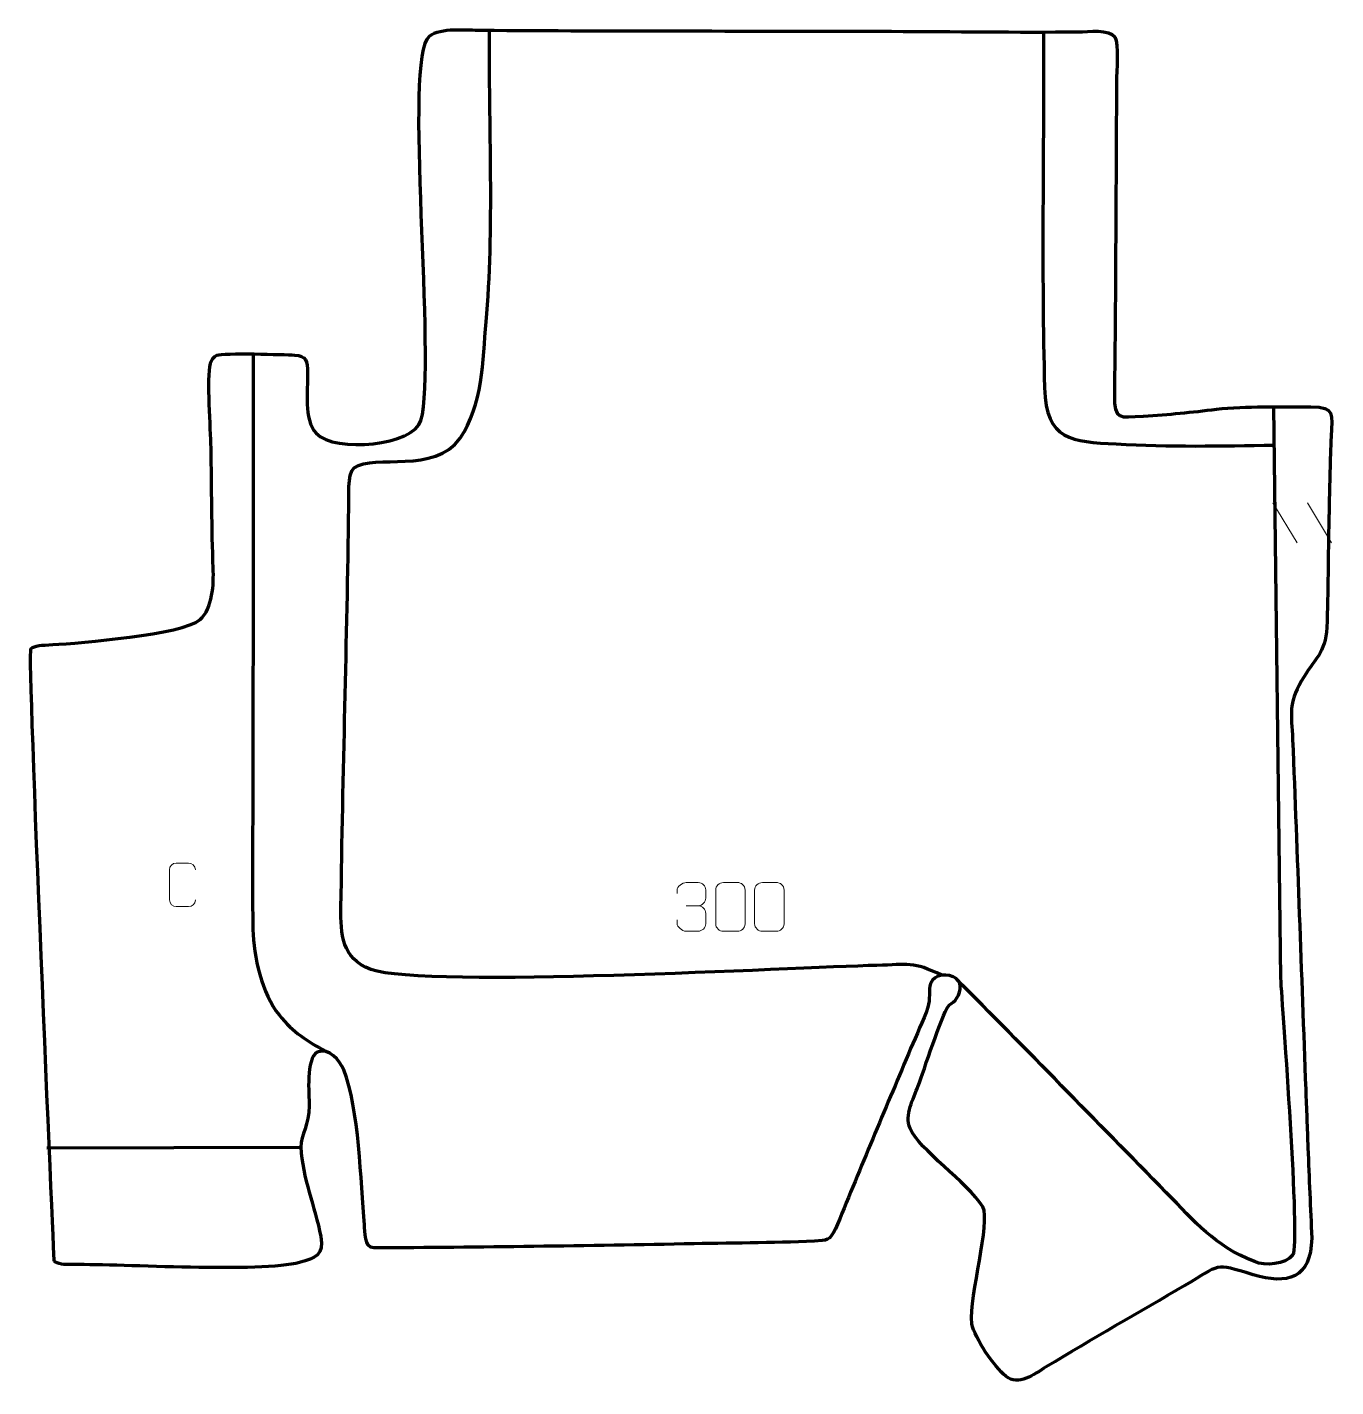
# Model space of a CAD drawing. Header units: millimetres. Extents: x -996 to -325, y 333 to 1031.
import ezdxf

# ---------------------------------------------------------------- set-up
doc = ezdxf.new("R2010")
doc.units = ezdxf.units.MM
doc.header["$MEASUREMENT"] = 0
doc.layers.add('layer 1', color=7, linetype='Continuous', plot=False)
doc.layers.add('layer 2', color=7, linetype='Continuous')
doc.layers.add('layer 3', color=7, linetype='Continuous')

msp = doc.modelspace()

# ---------------------------------------------------------------- linework, layer by layer
at = {"layer": 'layer 1', "color": 250, "lineweight": 9}
for points in [[(-356.7905, 787.0333), (-356.7905, 787.0333), (-344.4262, 766.489), (-344.4262, 766.489)], [(-339.0606, 787.0333), (-339.0606, 787.0333), (-326.6963, 766.489), (-326.6963, 766.489)], [(-657.8565, 580.1317), (-657.8565, 580.1317), (-651.6601, 580.1317), (-651.6601, 580.1317)]]:
    msp.add_open_spline(points, degree=3, dxfattribs=at)
for points, knots in [([(-909.7709, 583.1466), (-909.8961, 581.0656), (-911.3983, 579.7404), (-913.322, 579.7307), (-913.322, 579.7307), (-915.4106, 579.731), (-917.4992, 579.731), (-919.5875, 579.7307), (-919.5875, 579.7307), (-921.3117, 579.6363), (-923.0781, 581.3242), (-923.0681, 583.131), (-923.0681, 583.131), (-923.0677, 588.2992), (-923.0677, 593.4669), (-923.0681, 598.6343), (-923.0681, 598.6343), (-923.0643, 600.5494), (-921.4998, 602.0893), (-919.5719, 602.0772), (-919.5719, 602.0772), (-917.4889, 602.0772), (-915.4054, 602.0772), (-913.322, 602.0772), (-913.322, 602.0772), (-911.5785, 602.109), (-909.7948, 600.7731), (-909.7709, 598.5897)], [0, 0, 0, 0, 0.125, 0.125, 0.125, 0.125, 0.25, 0.25, 0.25, 0.25, 0.375, 0.375, 0.375, 0.375, 0.5, 0.5, 0.5, 0.5, 0.625, 0.625, 0.625, 0.625, 0.75, 0.75, 0.75, 0.75, 1, 1, 1, 1]), ([(-662.5662, 586.3769), (-662.5662, 586.3769), (-662.5662, 588.2341), (-662.5662, 588.2341), (-662.5662, 588.2341), (-662.5805, 589.976), (-659.916, 592.0941), (-657.8569, 592.0714), (-657.8569, 592.0714), (-655.7928, 592.0714), (-653.7288, 592.0714), (-651.6651, 592.0714), (-651.6651, 592.0714), (-649.4706, 592.0802), (-647.8723, 590.2334), (-647.8279, 588.3213), (-647.8279, 588.3213), (-647.8283, 586.8862), (-647.8283, 585.4511), (-647.8279, 584.0156), (-647.8279, 584.0156), (-647.8765, 582.3621), (-649.4791, 580.1321), (-651.6774, 580.1421), (-651.6774, 580.1421), (-649.4737, 580.1309), (-647.8657, 578.3277), (-647.8117, 576.2682), (-647.8117, 576.2682), (-647.8121, 574.4835), (-647.8121, 572.6988), (-647.8117, 570.9137), (-647.8117, 570.9137), (-647.8016, 568.8523), (-649.8565, 567.0892), (-651.6774, 567.0973), (-651.6774, 567.0973), (-653.7427, 567.0976), (-655.8079, 567.0976), (-657.8735, 567.0973), (-657.8735, 567.0973), (-660.0421, 567.1088), (-662.5731, 569.509), (-662.5917, 570.9708), (-662.5917, 570.9708), (-662.5917, 570.9708), (-662.5917, 572.8794), (-662.5917, 572.8794)], [0, 0, 0, 0, 0.07692308, 0.07692308, 0.07692308, 0.07692308, 0.15384615, 0.15384615, 0.15384615, 0.15384615, 0.23076923, 0.23076923, 0.23076923, 0.23076923, 0.30769231, 0.30769231, 0.30769231, 0.30769231, 0.38461538, 0.38461538, 0.38461538, 0.38461538, 0.46153846, 0.46153846, 0.46153846, 0.46153846, 0.53846154, 0.53846154, 0.53846154, 0.53846154, 0.61538462, 0.61538462, 0.61538462, 0.61538462, 0.69230769, 0.69230769, 0.69230769, 0.69230769, 0.76923077, 0.76923077, 0.76923077, 0.76923077, 0.84615385, 0.84615385, 0.84615385, 0.84615385, 1, 1, 1, 1]), ([(-638.7823, 592.0837), (-636.4162, 592.0837), (-634.0497, 592.0837), (-631.6832, 592.0837), (-631.6832, 592.0837), (-629.7027, 592.1193), (-627.6767, 590.625), (-627.6496, 588.1829), (-627.6496, 588.1829), (-627.65, 582.4255), (-627.65, 576.6677), (-627.6496, 570.9095), (-627.6496, 570.9095), (-627.7917, 568.5819), (-629.4981, 567.0996), (-631.6832, 567.0888), (-631.6832, 567.0888), (-634.0556, 567.0892), (-636.428, 567.0892), (-638.8, 567.0888), (-638.8, 567.0888), (-640.7585, 566.9832), (-642.7649, 568.8711), (-642.7535, 570.8921), (-642.7535, 570.8921), (-642.7531, 576.6727), (-642.7531, 582.453), (-642.7535, 588.2328), (-642.7535, 588.2328), (-642.7492, 590.3748), (-640.9721, 592.0973), (-638.7823, 592.0837)], [0, 0, 0, 0, 0.11111111, 0.11111111, 0.11111111, 0.11111111, 0.22222222, 0.22222222, 0.22222222, 0.22222222, 0.33333333, 0.33333333, 0.33333333, 0.33333333, 0.44444444, 0.44444444, 0.44444444, 0.44444444, 0.55555556, 0.55555556, 0.55555556, 0.55555556, 0.66666667, 0.66666667, 0.66666667, 0.66666667, 0.77777778, 0.77777778, 0.77777778, 0.77777778, 1, 1, 1, 1]), ([(-618.7823, 592.0837), (-616.4162, 592.0837), (-614.0497, 592.0837), (-611.6832, 592.0837), (-611.6832, 592.0837), (-609.7027, 592.1193), (-607.6767, 590.625), (-607.6496, 588.1829), (-607.6496, 588.1829), (-607.65, 582.4255), (-607.65, 576.6677), (-607.6496, 570.9095), (-607.6496, 570.9095), (-607.7917, 568.5819), (-609.4981, 567.0996), (-611.6832, 567.0888), (-611.6832, 567.0888), (-614.0556, 567.0892), (-616.428, 567.0892), (-618.8, 567.0888), (-618.8, 567.0888), (-620.7585, 566.9832), (-622.7649, 568.8711), (-622.7535, 570.8921), (-622.7535, 570.8921), (-622.7531, 576.6727), (-622.7531, 582.453), (-622.7535, 588.2328), (-622.7535, 588.2328), (-622.7492, 590.3748), (-620.9721, 592.0973), (-618.7823, 592.0837)], [0, 0, 0, 0, 0.11111111, 0.11111111, 0.11111111, 0.11111111, 0.22222222, 0.22222222, 0.22222222, 0.22222222, 0.33333333, 0.33333333, 0.33333333, 0.33333333, 0.44444444, 0.44444444, 0.44444444, 0.44444444, 0.55555556, 0.55555556, 0.55555556, 0.55555556, 0.66666667, 0.66666667, 0.66666667, 0.66666667, 0.77777778, 0.77777778, 0.77777778, 0.77777778, 1, 1, 1, 1])]:
    msp.add_open_spline(points, degree=3, knots=knots, dxfattribs=at)
at = {"layer": 'layer 2', "color": 142, "lineweight": 158}
for points, knots in [([(-526.6286, 544.5082), (-541.872, 551.7402), (-543.7573, 549.9281), (-560.0391, 549.5452), (-560.0391, 549.5452), (-603.1532, 548.5314), (-790.0797, 537.6124), (-819.7738, 547.3851), (-819.7738, 547.3851), (-834.78, 553.3071), (-835.194, 565.36), (-835.035, 579.379), (-835.035, 579.379), (-834.0978, 647.7879), (-831.9436, 716.2644), (-831.0068, 784.7253), (-831.0068, 784.7253), (-830.9403, 789.6237), (-831.9723, 801.6349), (-828.2854, 804.9326), (-828.2854, 804.9326), (-817.5678, 812.2019), (-787.1838, 801.6122), (-773.9153, 820.0834), (-773.9153, 820.0834), (-762.2517, 837.0715), (-762.32, 859.8915), (-760.5236, 879.8682), (-760.5236, 879.8682), (-756.3685, 926.0708), (-759.1383, 982.3888), (-758.8497, 1029.5182)], [0, 0, 0, 0, 0.11111111, 0.11111111, 0.11111111, 0.11111111, 0.22222222, 0.22222222, 0.22222222, 0.22222222, 0.33333333, 0.33333333, 0.33333333, 0.33333333, 0.44444444, 0.44444444, 0.44444444, 0.44444444, 0.55555556, 0.55555556, 0.55555556, 0.55555556, 0.66666667, 0.66666667, 0.66666667, 0.66666667, 0.77777778, 0.77777778, 0.77777778, 0.77777778, 1, 1, 1, 1]), ([(-474.4899, 1028.2469), (-474.2988, 967.9173), (-475.6369, 906.1193), (-473.9718, 845.9571), (-473.9718, 845.9571), (-473.2199, 818.7894), (-459.9736, 818.5081), (-437.2107, 817.1837), (-437.2107, 817.1837), (-409.9398, 815.5971), (-383.4191, 816.1664), (-356.1544, 816.6461)], [0, 0, 0, 0, 0.25, 0.25, 0.25, 0.25, 0.5, 0.5, 0.5, 0.5, 1, 1, 1, 1]), ([(-880.0302, 863.0135), (-880.0682, 775.6166), (-880.1561, 688.2668), (-880.4207, 600.8697), (-880.4207, 600.8697), (-880.454, 589.8886), (-880.4151, 578.9178), (-880.2362, 567.9379), (-880.2362, 567.9379), (-880.0055, 554.3733), (-875.5123, 534.7434), (-866.8094, 524.164), (-866.8094, 524.164), (-859.1753, 514.8839), (-852.9093, 510.9747), (-842.5568, 505.28)], [0, 0, 0, 0, 0.2, 0.2, 0.2, 0.2, 0.4, 0.4, 0.4, 0.4, 0.6, 0.6, 0.6, 0.6, 1, 1, 1, 1]), ([(-356.4855, 836.317), (-356.4855, 836.317), (-352.9131, 543.0005), (-352.9131, 543.0005), (-352.9131, 543.0005), (-352.0664, 528.2632), (-342.6678, 406.3153), (-346.6214, 401.0101), (-346.6214, 401.0101), (-350.4584, 395.8615), (-360.7248, 395.2372), (-366.2915, 397.4932), (-366.2915, 397.4932), (-387.1837, 405.9603), (-396.4819, 417.6665), (-411.5429, 433.0412), (-411.5429, 433.0412), (-447.4416, 469.6878), (-483.296, 506.3562), (-519.4042, 542.7966)], [0, 0, 0, 0, 0.16666667, 0.16666667, 0.16666667, 0.16666667, 0.33333333, 0.33333333, 0.33333333, 0.33333333, 0.5, 0.5, 0.5, 0.5, 0.66666667, 0.66666667, 0.66666667, 0.66666667, 1, 1, 1, 1])]:
    msp.add_open_spline(points, degree=3, knots=knots, dxfattribs=at)
msp.add_open_spline([(-985.9901, 455.8946), (-985.9901, 455.8946), (-855.6864, 456.2436), (-855.6864, 456.2436)], degree=3, dxfattribs=at)
at = {"layer": 'layer 3', "color": 242, "lineweight": 158}
msp.add_open_spline([(-982.1942, 397.7009), (-980.5004, 396.2592), (-977.4707, 395.8941), (-972.0155, 395.9729), (-972.0155, 395.9729), (-947.2452, 396.3306), (-876.1279, 391.6185), (-856.2508, 397.093), (-856.2508, 397.093), (-848.1467, 399.4064), (-843.5564, 400.9034), (-845.4099, 410.4609), (-845.4099, 410.4609), (-848.3223, 425.4788), (-854.8417, 440.5688), (-855.6864, 456.2436), (-855.6864, 456.2436), (-855.3118, 462.8618), (-851.5276, 467.811), (-851.4004, 477.443), (-851.4004, 477.443), (-851.3173, 483.7398), (-853.2215, 501.4243), (-847.2019, 505.0427), (-847.2019, 505.0427), (-841.0914, 507.5581), (-835.7849, 500.6973), (-833.5483, 495.8809), (-833.5483, 495.8809), (-825.7713, 476.3364), (-824.8688, 438.3988), (-823.0253, 416.3933), (-823.0253, 416.3933), (-822.7532, 413.1456), (-823.0807, 404.5398), (-818.2614, 404.5605), (-818.2614, 404.5605), (-763.4131, 404.796), (-708.6289, 405.6374), (-653.7892, 406.6653), (-653.7892, 406.6653), (-632.2614, 407.0688), (-609.4837, 407.1044), (-588.0425, 408.2724), (-588.0425, 408.2724), (-583.8486, 408.5131), (-582.3875, 411.4509), (-579.1062, 419.523), (-579.1062, 419.523), (-567.1898, 448.8375), (-554.9197, 477.7554), (-542.7014, 506.9277), (-542.7014, 506.9277), (-539.8423, 513.681), (-536.16, 521.2116), (-533.8691, 528.0501), (-533.8691, 528.0501), (-532.5417, 532.0125), (-533.5361, 537.0608), (-532.4499, 540.2214), (-532.4499, 540.2214), (-530.6942, 545.3305), (-522.9894, 545.6911), (-519.4042, 542.7966), (-519.4042, 542.7966), (-515.629, 539.7487), (-517.355, 534.9904), (-519.9225, 531.6044), (-519.9225, 531.6044), (-520.9892, 530.1977), (-522.7212, 529.5748), (-523.4372, 528.5396), (-523.4372, 528.5396), (-526.8515, 523.6028), (-535.9164, 495.5487), (-538.8105, 487.7059), (-538.8105, 487.7059), (-541.2889, 481.0451), (-545.9879, 472.895), (-542.998, 465.8381), (-542.998, 465.8381), (-538.4359, 455.0707), (-513.6774, 438.3737), (-505.6287, 425.6941), (-505.6287, 425.6941), (-501.5151, 417.2901), (-512.5434, 380.6606), (-511.3006, 365.6251), (-511.3006, 365.6251), (-509.9124, 357.9924), (-499.556, 343.465), (-493.9287, 338.7891), (-493.9287, 338.7891), (-487.2772, 333.262), (-479.4586, 339.6458), (-473.1292, 343.4938), (-473.1292, 343.4938), (-449.7225, 357.5971), (-425.6833, 371.4664), (-402.0307, 385.1994), (-402.0307, 385.1994), (-383.1759, 396.1425), (-387.554, 397.0526), (-367.0043, 390.7891), (-367.0043, 390.7891), (-349.3213, 385.4474), (-337.2053, 388.9196), (-336.9035, 409.4855), (-336.9035, 409.4855), (-337.4774, 424.966), (-338.2586, 440.4871), (-338.8382, 455.9923), (-338.8382, 455.9923), (-339.2115, 465.9667), (-339.5848, 475.9411), (-339.9581, 485.9155), (-339.9581, 485.9155), (-342.1978, 545.7544), (-344.2808, 605.641), (-346.6846, 665.4684), (-346.6846, 665.4684), (-347.2223, 678.852), (-349.1454, 683.4951), (-342.1571, 695.5727), (-342.1571, 695.5727), (-335.811, 706.5403), (-329.7487, 709.8522), (-329.0481, 722.975), (-329.0481, 722.975), (-328.5569, 741.4095), (-328.4405, 760.1521), (-328.069, 778.6386), (-328.069, 778.6386), (-328.0287, 780.6431), (-327.9884, 782.6476), (-327.9481, 784.6521), (-327.9481, 784.6521), (-327.6948, 796.7485), (-327.3988, 808.9803), (-326.9807, 821.0689), (-326.9807, 821.0689), (-326.488, 832.4503), (-324.5213, 836.2364), (-337.2578, 836.2625), (-337.2578, 836.2625), (-352.8724, 836.2945), (-370.3024, 836.6692), (-385.7097, 835.0599), (-385.7097, 835.0599), (-398.737, 833.4451), (-410.0758, 832.3264), (-423.1871, 831.489), (-423.1871, 831.489), (-435.6981, 830.7126), (-438.2691, 829.5402), (-438.1184, 842.1384), (-438.1184, 842.1384), (-437.477, 895.7895), (-437.381, 949.58), (-437.0522, 1003.2479), (-437.0522, 1003.2479), (-437.0216, 1008.2362), (-435.8476, 1022.4718), (-437.9659, 1026.1319), (-437.9659, 1026.1319), (-440.351, 1030.253), (-451.9599, 1028.7838), (-456.4187, 1028.7375), (-456.4187, 1028.7375), (-488.271, 1028.4062), (-520.6769, 1028.8965), (-552.5897, 1028.991), (-552.5897, 1028.991), (-622.7498, 1029.1961), (-692.9075, 1029.0932), (-763.0672, 1029.5447), (-763.0672, 1029.5447), (-770.4558, 1029.5922), (-784.0021, 1031.1072), (-789.5659, 1026.5026), (-789.5659, 1026.5026), (-803.2591, 1015.1699), (-785.7863, 859.3676), (-793.9828, 829.2004), (-793.9828, 829.2004), (-797.3912, 816.6554), (-838.1601, 812.2825), (-847.7456, 822.6948), (-847.7456, 822.6948), (-854.5676, 830.1054), (-851.8635, 844.3745), (-852.1992, 853.6802), (-852.1992, 853.6802), (-852.42, 859.8008), (-852.5153, 862.5565), (-858.9682, 862.8502), (-858.9682, 862.8502), (-863.927, 863.0486), (-895.6168, 864.1223), (-898.6846, 862.6946), (-898.6846, 862.6946), (-900.281, 861.9516), (-901.5015, 860.6489), (-902.0547, 858.4374), (-902.0547, 858.4374), (-903.8917, 851.0945), (-901.8752, 824.8712), (-901.7119, 815.1993), (-901.7119, 815.1993), (-901.369, 794.858), (-901.4202, 773.6989), (-900.6036, 753.464), (-900.6036, 753.464), (-900.2807, 745.4645), (-900.7926, 732.6473), (-907.3824, 727.0164), (-907.3824, 727.0164), (-916.4029, 719.3084), (-968.988, 715.0115), (-982.9076, 714.212), (-982.9076, 714.212), (-988.6744, 713.8808), (-992.2128, 713.8542), (-994.1371, 712.0747), (-994.1371, 712.0747), (-996.0614, 710.2952), (-982.1942, 397.7009), (-982.1942, 397.7009)], degree=3, knots=[0, 0, 0, 0, 0.01724138, 0.01724138, 0.01724138, 0.01724138, 0.03448276, 0.03448276, 0.03448276, 0.03448276, 0.05172414, 0.05172414, 0.05172414, 0.05172414, 0.06896552, 0.06896552, 0.06896552, 0.06896552, 0.0862069, 0.0862069, 0.0862069, 0.0862069, 0.10344828, 0.10344828, 0.10344828, 0.10344828, 0.12068966, 0.12068966, 0.12068966, 0.12068966, 0.13793103, 0.13793103, 0.13793103, 0.13793103, 0.15517241, 0.15517241, 0.15517241, 0.15517241, 0.17241379, 0.17241379, 0.17241379, 0.17241379, 0.18965517, 0.18965517, 0.18965517, 0.18965517, 0.20689655, 0.20689655, 0.20689655, 0.20689655, 0.22413793, 0.22413793, 0.22413793, 0.22413793, 0.24137931, 0.24137931, 0.24137931, 0.24137931, 0.25862069, 0.25862069, 0.25862069, 0.25862069, 0.27586207, 0.27586207, 0.27586207, 0.27586207, 0.29310345, 0.29310345, 0.29310345, 0.29310345, 0.31034483, 0.31034483, 0.31034483, 0.31034483, 0.32758621, 0.32758621, 0.32758621, 0.32758621, 0.34482759, 0.34482759, 0.34482759, 0.34482759, 0.36206897, 0.36206897, 0.36206897, 0.36206897, 0.37931034, 0.37931034, 0.37931034, 0.37931034, 0.39655172, 0.39655172, 0.39655172, 0.39655172, 0.4137931, 0.4137931, 0.4137931, 0.4137931, 0.43103448, 0.43103448, 0.43103448, 0.43103448, 0.44827586, 0.44827586, 0.44827586, 0.44827586, 0.46551724, 0.46551724, 0.46551724, 0.46551724, 0.48275862, 0.48275862, 0.48275862, 0.48275862, 0.5, 0.5, 0.5, 0.5, 0.51724138, 0.51724138, 0.51724138, 0.51724138, 0.53448276, 0.53448276, 0.53448276, 0.53448276, 0.55172414, 0.55172414, 0.55172414, 0.55172414, 0.56896552, 0.56896552, 0.56896552, 0.56896552, 0.5862069, 0.5862069, 0.5862069, 0.5862069, 0.60344828, 0.60344828, 0.60344828, 0.60344828, 0.62068966, 0.62068966, 0.62068966, 0.62068966, 0.63793103, 0.63793103, 0.63793103, 0.63793103, 0.65517241, 0.65517241, 0.65517241, 0.65517241, 0.67241379, 0.67241379, 0.67241379, 0.67241379, 0.68965517, 0.68965517, 0.68965517, 0.68965517, 0.70689655, 0.70689655, 0.70689655, 0.70689655, 0.72413793, 0.72413793, 0.72413793, 0.72413793, 0.74137931, 0.74137931, 0.74137931, 0.74137931, 0.75862069, 0.75862069, 0.75862069, 0.75862069, 0.77586207, 0.77586207, 0.77586207, 0.77586207, 0.79310345, 0.79310345, 0.79310345, 0.79310345, 0.81034483, 0.81034483, 0.81034483, 0.81034483, 0.82758621, 0.82758621, 0.82758621, 0.82758621, 0.84482759, 0.84482759, 0.84482759, 0.84482759, 0.86206897, 0.86206897, 0.86206897, 0.86206897, 0.87931034, 0.87931034, 0.87931034, 0.87931034, 0.89655172, 0.89655172, 0.89655172, 0.89655172, 0.9137931, 0.9137931, 0.9137931, 0.9137931, 0.93103448, 0.93103448, 0.93103448, 0.93103448, 0.94827586, 0.94827586, 0.94827586, 0.94827586, 0.96551724, 0.96551724, 0.96551724, 0.96551724, 1, 1, 1, 1], dxfattribs=at)

doc.saveas('drawing.dxf')
